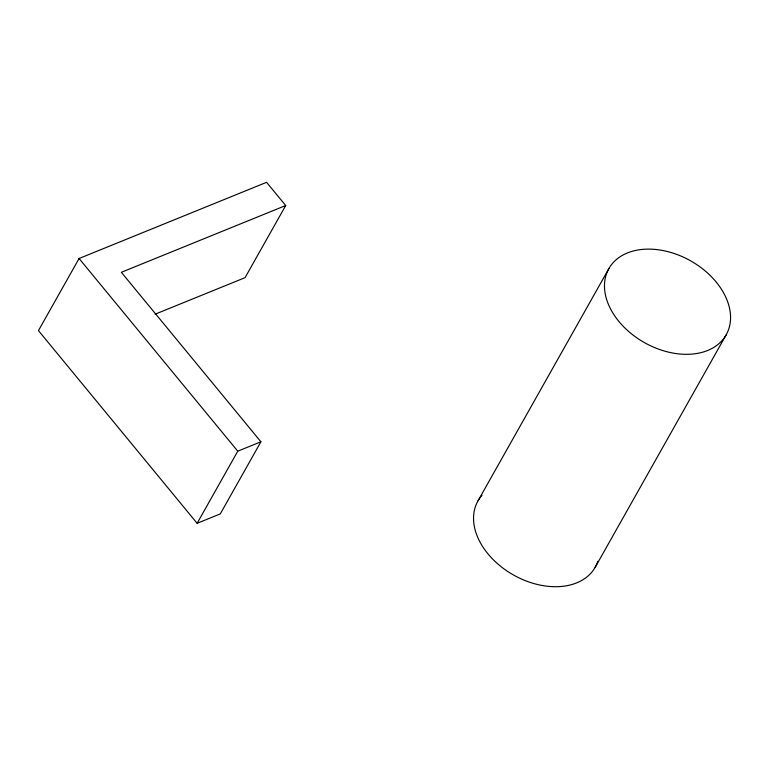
<?xml version="1.0" encoding="UTF-8"?>
<svg xmlns="http://www.w3.org/2000/svg" width="769" height="769" viewBox="0 0 769 769"><rect width="100%" height="100%" fill="white"/><g stroke="black" fill="none" stroke-linecap="round" stroke-linejoin="round"><path stroke-width="1.15" d="M79.082 258.499L38.45 330.612L197.133 523.304L220.28 513.903L260.912 441.781L121.348 272.303L285.703 205.525L266.583 182.311L79.082 258.499L237.765 451.182L197.133 523.304M285.703 205.525L245.071 277.647L155.117 314.194M478.049 500.782L608.99 268.4M595.11 567.426L726.051 335.044A67.355 46.957 29.4 0 0 658.543 249.81A67.355 46.957 29.4 0 0 617.968 320.308A67.355 46.957 29.4 0 0 726.051 335.044M237.765 451.182L260.912 441.781M597.849 561.303A67.355 46.957 29.4 0 1 513.154 574.808A67.355 46.957 29.4 0 1 481.98 495.332"/></g></svg>
